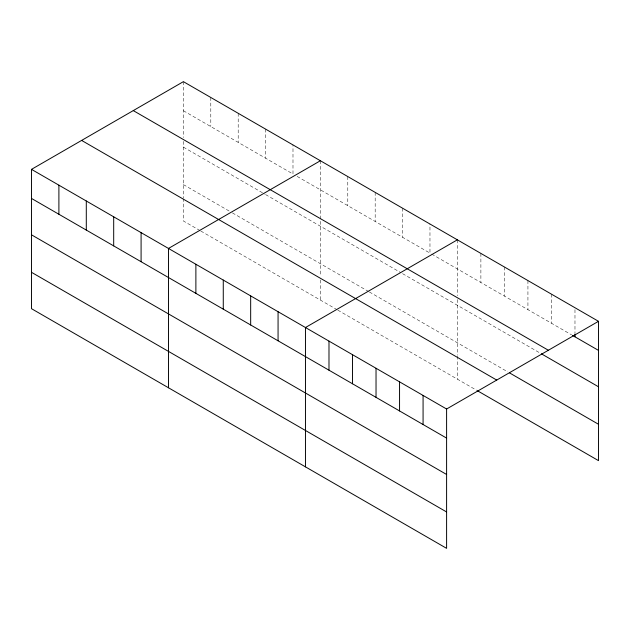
<?xml version="1.0" encoding="UTF-8"?>
<svg xmlns="http://www.w3.org/2000/svg" width="630" height="630" viewBox="0 0 630 630"><rect width="100%" height="100%" fill="white"/><g stroke="black" fill="none" stroke-linecap="round" stroke-linejoin="round"><path stroke-width="0.47" stroke-dasharray="3.15 2.36" d="M183.401 110.746L292.989 174.014L292.989 144.924M297.139 176.408L429.967 253.102L429.967 224.012M431.629 254.055L571.615 334.877M183.401 147.129L264.757 194.095M265.592 194.576L400.916 272.703M402.57 273.664L540.532 353.312M183.401 184.606L229.06 210.971M232.383 212.885L368.534 291.493M369.369 291.974L507.772 371.881M200.009 230.572L183.401 220.988L183.401 198.97M200.836 231.052L336.987 309.661M337.822 310.141L476.69 390.316M574.977 309.669L574.977 332.939M551.455 294.155L551.455 323.237M527.932 280.57L527.932 309.661M504.409 266.994L504.409 296.076M480.887 253.41L480.887 282.5M457.364 239.833L457.364 295.722M457.364 299.549L457.364 355.225M457.364 356.186L457.364 379.158M402.57 208.199L402.57 237.282M375.181 192.378L375.181 221.469M347.784 176.557L347.784 205.648M320.386 160.744L320.386 276.137M320.386 279.972L320.386 300.077M265.592 129.111L265.592 158.193M238.195 113.29L238.195 142.38M210.798 97.477L210.798 126.559M183.401 81.656L183.401 137.553M183.401 141.38L183.401 198.009"/><path stroke-width="0.94" d="M31.5 169.36L446.599 409.012L446.599 548.344L31.5 308.684L31.5 169.36L183.401 81.656L598.5 321.316L598.5 460.64L477.532 390.797M320.386 160.744L168.486 248.441L168.486 387.773M457.364 239.833L305.463 327.529L305.463 466.862M446.599 409.012L598.5 321.316M572.457 335.365L598.5 350.398M133.276 110.596L548.376 350.256M541.375 353.8L598.5 386.781M509.449 372.85L598.5 424.266M81.624 140.419L496.724 380.071M31.5 198.442L446.599 438.102M31.5 234.825L446.599 474.477M31.5 272.31L446.599 511.962M574.977 333.908L574.977 336.822M423.077 395.435L423.077 424.518M399.554 381.851L399.554 410.941M376.031 368.274L376.031 397.357M352.509 354.69L352.509 383.78M328.986 341.113L328.986 370.196M278.066 311.716L278.066 340.798M250.669 295.895L250.669 324.986M223.272 280.074L223.272 309.165M195.883 264.261L195.883 293.344M141.088 232.627L141.088 261.71M113.691 216.807L113.691 245.897M86.294 200.994L86.294 230.076M58.897 185.173L58.897 214.263"/></g></svg>
